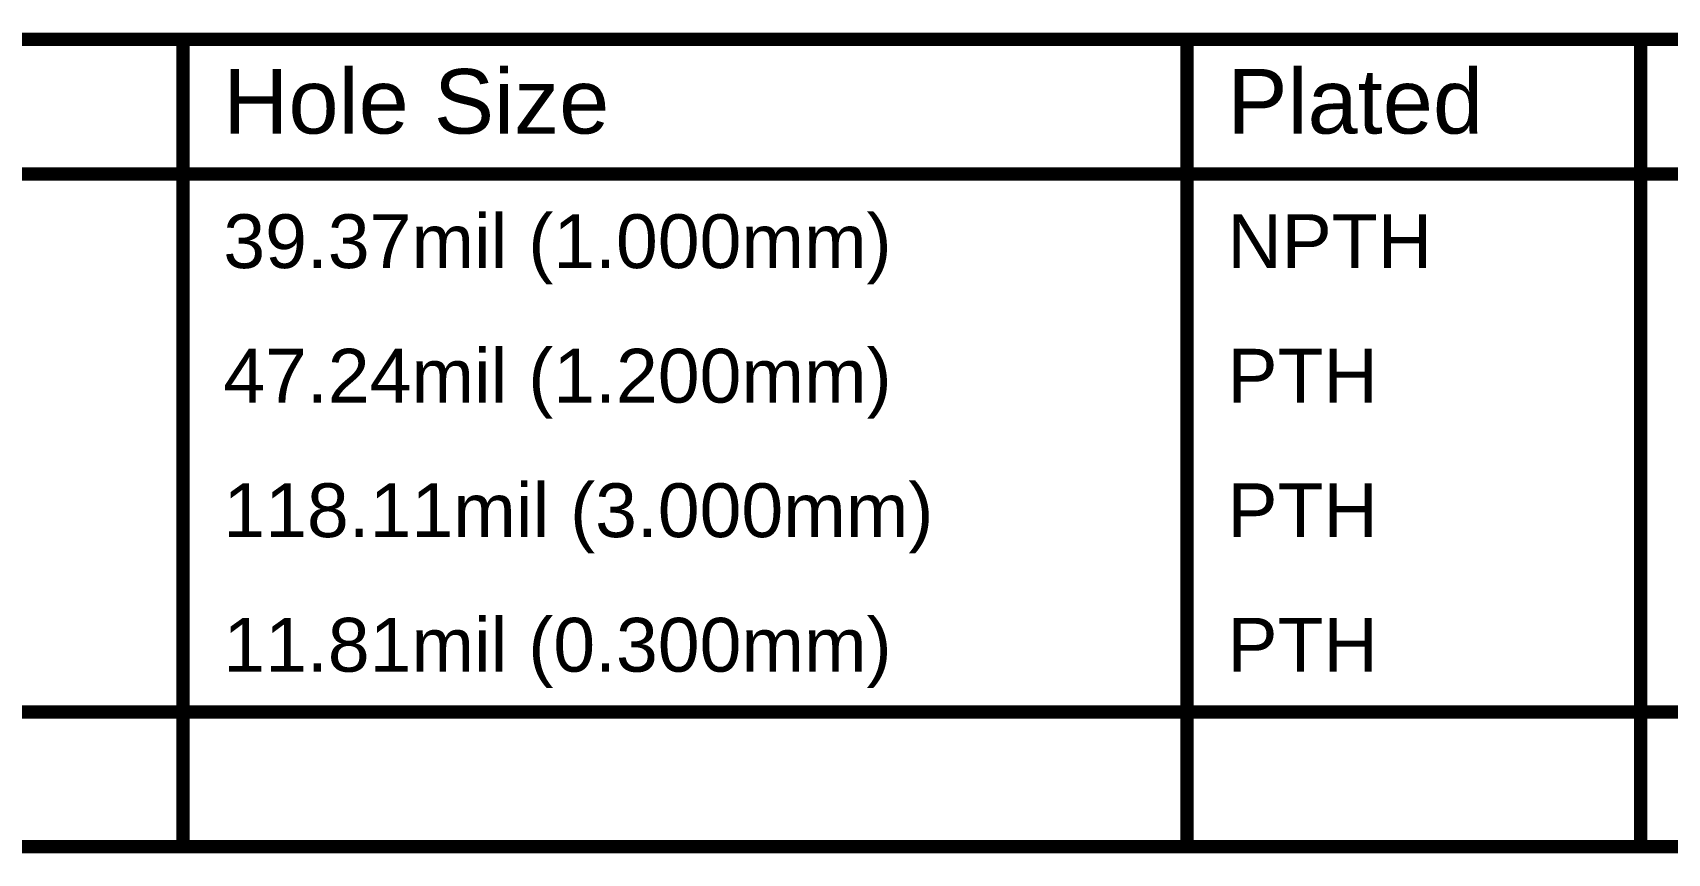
# Model space of a CAD drawing. Header units: inches. Extents: x -9 to 196, y -9 to 68.
# Drawn here: x 21.66 to 67.96, y 44.4 to 67.64 of the extents above; entities that cross this region are included whole.
import ezdxf

# ---------------------------------------------------------------- set-up
doc = ezdxf.new("R2010")
doc.units = ezdxf.units.IN
doc.layers.add('Drill Drawing', color=1, linetype='Continuous')
doc.styles.add('Arial', font='', dxfattribs={"height": 0.2})
doc.styles.get('Arial').set_extended_font_data('Arial')

msp = doc.modelspace()

# ---------------------------------------------------------------- linework, layer by layer
at = {"layer": 'Drill Drawing'}
for points in [[(-3.061, 67.45, 0.381, 0.381, 0), (175.504, 67.45, 0.381, 0.381, 0)], [(25.914, 44.59, 0.381, 0.381, 0), (25.914, 67.45, 0.381, 0.381, 0)], [(54.353, 44.59, 0.381, 0.381, 0), (54.353, 67.45, 0.381, 0.381, 0)], [(67.203, 44.59, 0.381, 0.381, 0), (67.203, 67.45, 0.381, 0.381, 0)], [(-3.061, 63.64, 0.381, 0.381, 0), (175.504, 63.64, 0.381, 0.381, 0)], [(-3.061, 48.4, 0.381, 0.381, 0), (175.504, 48.4, 0.381, 0.381, 0)], [(-3.061, 44.59, 0.381, 0.381, 0), (175.504, 44.59, 0.381, 0.381, 0)]]:
    msp.add_lwpolyline(points, format="xyseb", dxfattribs=at)
for points in [[(25.818, 67.45, 0.191, 0.191, 1), (26.009, 67.45, 0.191, 0.191, 1)], [(54.258, 67.45, 0.191, 0.191, 1), (54.449, 67.45, 0.191, 0.191, 1)], [(67.107, 67.45, 0.191, 0.191, 1), (67.298, 67.45, 0.191, 0.191, 1)], [(25.818, 44.59, 0.191, 0.191, 1), (26.009, 44.59, 0.191, 0.191, 1)], [(54.258, 44.59, 0.191, 0.191, 1), (54.449, 44.59, 0.191, 0.191, 1)], [(67.107, 44.59, 0.191, 0.191, 1), (67.298, 44.59, 0.191, 0.191, 1)]]:
    msp.add_lwpolyline(points, format="xyseb", close=True, dxfattribs=at)

# ---------------------------------------------------------------- texts
at = {"layer": 'Drill Drawing', "style": 'Arial'}
for s, height, p in [('Hole Size', 1.8288, (27.057, 64.783)), ('Plated', 1.8288, (55.496, 64.783)), ('39.37mil (1.000mm)', 1.524, (27.057, 60.973)), ('NPTH', 1.524, (55.496, 60.973)), ('47.24mil (1.200mm)', 1.524, (27.057, 57.163)), ('PTH', 1.524, (55.496, 57.163)), ('118.11mil (3.000mm)', 1.524, (27.057, 53.353)), ('PTH', 1.524, (55.496, 53.353)), ('11.81mil (0.300mm)', 1.524, (27.057, 49.543)), ('PTH', 1.524, (55.496, 49.543))]:
    msp.add_text(s, height=height, dxfattribs=at).set_placement(p)

doc.saveas('drawing.dxf')
